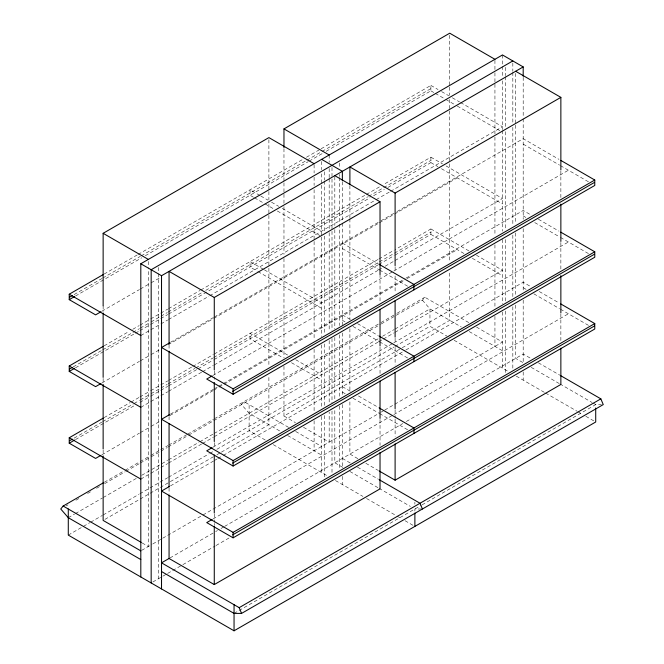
<?xml version="1.0" encoding="UTF-8"?>
<svg xmlns="http://www.w3.org/2000/svg" width="664" height="664" viewBox="0 0 664 664"><rect width="100%" height="100%" fill="white"/><g stroke="black" fill="none" stroke-linecap="round" stroke-linejoin="round"><path stroke-width="0.5" stroke-dasharray="3.32 2.49" d="M326.157 151.309L430.894 90.843L430.894 85.399L319.89 149.491M387.925 187.422L430.894 162.614L430.894 157.177L383.443 184.575M395.088 255.067L430.894 234.392L430.894 228.956L395.088 249.631M381.236 323.966L422.42 300.194L424.819 297.231L469.448 322.994M104.14 274.049L137.265 254.926M138.162 254.412L302.875 159.31M306.461 157.243L318.994 150.006M74.119 294.584L101.874 278.556M102.762 278.042L140.361 256.337M141.258 255.814L305.979 160.721M306.876 160.198L321.193 151.931M322.09 151.417L431.309 88.362M75.497 296.028L141.739 257.781M145.325 255.715L308.245 161.651M309.142 161.128L322.571 153.376M101.866 311.25L139.465 289.546M140.361 289.031L150.205 283.345M151.102 282.822L160.057 277.66M104.14 345.828L129.206 331.353M132.792 329.286L139.058 325.667M139.946 325.152L149.798 319.467M150.695 318.952L167.702 309.133M168.598 308.619L199.93 290.525M200.827 290.01L365.54 194.909M366.437 194.394L379.866 186.642M73.223 366.877L101.874 350.335M102.762 349.82L139.473 328.63M140.361 328.116L150.213 322.43M151.11 321.907L160.057 316.745M160.954 316.222L167.22 312.611M168.117 312.088L202.13 292.45M205.715 290.384L367.748 196.834M368.644 196.32L431.309 160.14M75.497 367.806L134.576 333.693M135.473 333.179L139.058 331.112M139.946 330.589L149.798 324.903M150.695 324.389L167.702 314.57M168.598 314.055L370.022 197.764M373.6 195.697L384.34 189.497M140.809 335.536L167.66 320.031M168.556 319.508L208.845 296.252M209.741 295.737L375.351 200.121M376.247 199.607L389.677 191.855M390.573 191.332L502.474 126.724L460.418 102.447M170.482 342.325L213.451 317.517M214.347 317.002L379.957 221.386M380.854 220.871L396.076 212.082M396.964 211.567L523.191 138.693L558.98 159.352M101.866 383.028L139.465 361.324M140.361 360.809L150.205 355.124M151.102 354.601L160.057 349.438M168.108 344.782L212.87 318.944M213.767 318.421L378.488 223.328M379.385 222.805L457.264 177.844M104.14 417.606L130.102 402.616M130.999 402.102L139.058 397.445M139.946 396.931L149.798 391.245M150.695 390.731L167.702 380.912M168.598 380.389L191.871 366.951M192.767 366.437L213.36 354.551M214.256 354.036L378.073 259.45M378.97 258.935L394.192 250.145M74.119 438.14L101.874 422.113M102.762 421.598L133.207 404.027M134.095 403.504L139.473 400.409M140.361 399.894L150.213 394.208M151.11 393.686L160.057 388.523M160.954 388L167.22 384.381M168.117 383.867L194.975 368.362M195.863 367.848L212.878 358.029M213.775 357.506L378.488 262.413M379.385 261.89L431.309 231.919M75.497 439.585L134.576 405.472M139.946 402.367L149.798 396.682M150.695 396.167L167.702 386.348M168.598 385.834L197.241 369.292M198.138 368.777L213.36 359.988M214.256 359.473L378.073 264.886M378.97 264.372L394.192 255.59M140.809 407.314L167.66 391.81M168.556 391.287L201.682 372.164M202.578 371.649L213.318 365.449M214.215 364.926L378.04 270.348M378.936 269.833L381.617 268.281M385.203 266.214L394.15 261.043M395.047 260.529L502.474 198.503L446.1 165.958M213.003 375.417L392.939 271.534M393.835 271.012L568.401 170.233M170.482 414.104L213.451 389.295M214.347 388.78L217.925 386.714M218.821 386.199L222.398 384.132M223.295 383.609L405.023 278.689M405.92 278.174L523.191 210.471L531.241 215.119M101.866 454.807L139.465 433.102M140.361 432.588L150.205 426.902M151.102 426.379L160.057 421.217M169.901 415.531L212.87 390.722M213.767 390.2L218.24 387.618M219.137 387.104L403.554 280.631M407.132 278.565L457.264 249.622M104.339 482.263L124.035 470.892M124.932 470.378L139.249 462.102M140.145 461.588L149.998 455.902M150.886 455.388L159.841 450.217M160.738 449.702L167.901 445.569M168.797 445.046L186.7 434.712M187.597 434.198L213.551 419.208M214.447 418.693L380.065 323.077M380.962 322.555L396.176 313.773M397.072 313.25L424.819 297.231M66.126 505.893L67.911 504.864M75.97 500.208L79.547 498.141M87.606 493.493L91.192 491.426M96.562 488.322L101.036 485.741M104.613 483.674L125.205 471.78M126.102 471.266L139.531 463.514M140.428 462.999L150.272 457.313M151.168 456.799L160.124 451.628M161.012 451.113L167.278 447.494M168.175 446.972L187.87 435.609M188.767 435.086L212.936 421.134M213.833 420.619L380.339 324.48M68.284 517.696L74.551 514.077M75.447 513.562L102.306 498.058M103.202 497.543L136.319 478.42M141.698 475.316L167.652 460.326M168.548 459.812L198.984 442.241M199.881 441.718L213.31 433.966M214.206 433.451L378.92 338.349M382.505 336.283L394.142 329.568M395.038 329.045L429.948 308.893L461.289 326.987M140.809 479.093L167.66 463.58M168.556 463.065L201.682 443.942M202.578 443.427L213.318 437.227M214.215 436.704L378.04 342.126M378.936 341.611L382.514 339.545M383.41 339.022L394.15 332.822M395.047 332.307L502.474 270.281L476.528 255.3M213.003 447.196L392.939 343.305M393.835 342.79L568.401 242.003M68.284 535.101L82.61 526.826M83.506 526.311L89.773 522.692M90.669 522.178L102.306 515.455M103.202 514.94L139.008 494.265M139.905 493.75L167.652 477.731M168.548 477.209L208.836 453.952M209.733 453.437L213.31 451.371M216.887 449.304L394.142 346.965M395.038 346.45L429.948 326.29L446.963 336.117M104.929 519.381L169.436 482.139M170.333 481.616L213.343 456.791M216.929 454.716L220.514 452.649M221.411 452.134L268.895 424.711L268.895 375.998M283.968 366.262L283.968 416.013L401.346 348.243M402.243 347.728L449.727 320.314L449.727 271.593M170.482 485.882L213.451 461.073M214.347 460.559L217.028 459.007M217.925 458.492L222.398 455.902M223.295 455.388L405.023 350.467M405.92 349.953L523.191 282.25L531.241 286.898M141.648 550.381L151.923 544.447M152.82 543.932L161.784 538.753M162.68 538.238L380.248 412.626M381.144 412.112L383.833 410.559M384.73 410.037L502.474 342.06L476.586 327.12M213.003 518.974L392.939 415.083M393.835 414.568L568.401 313.781M169.959 557.959L214.762 532.096M215.659 531.582L217.443 530.544M221.029 528.478L223.718 526.925M224.615 526.403L402.757 423.557M406.343 421.482L523.191 354.028L531.225 358.66M152.845 581.979L166.764 573.945M167.66 573.422L182.002 565.147M182.899 564.632L215.153 546.007M216.049 545.493L229.487 537.732M234.052 613.403L421.15 505.379M422.047 504.864L595.716 404.592L601.368 404.592M421.474 508.998L414.884 508.998L414.884 511.048M430.894 85.399L438.049 89.532M441.626 91.599L448.789 95.732M452.367 97.799L459.521 101.932M430.894 90.843L434.405 92.869M435.285 93.375L444.955 98.961M445.834 99.467L454.624 104.547M457.264 106.066L499.809 130.634M523.191 144.13L559.536 165.112M560.424 165.626L588.619 181.903M430.894 157.177L442.523 163.892M538.404 219.253L558.98 231.13M430.894 162.614L437.925 166.681M441.444 168.706L502.474 203.948M523.191 215.908L525.855 217.443M534.719 222.556L559.536 236.89M560.424 237.405L588.619 253.681M430.894 228.956L469.365 251.175M539.301 291.546L558.98 302.909M430.894 234.392L464.352 253.714M472.336 258.321L502.474 275.718M523.191 287.686L526.735 289.728M533.831 293.828L559.536 308.669M560.424 309.175L588.619 325.46M259.906 195.49L250.062 189.804L250.062 195.241L253.573 197.274M260.794 196.005L267.957 200.138M271.534 202.205L278.689 206.338M282.275 208.405L321.642 231.13M342.358 243.09L378.148 263.757M254.453 197.781L264.123 203.367M265.002 203.873L273.792 208.944M277.32 210.978L319.865 235.546M342.358 248.535L378.704 269.518M379.592 270.024L407.787 286.308M538.363 362.785L559.785 375.152M469.232 331.568L502.474 350.758M522.751 362.469L515.654 358.377L515.654 304.477M531.25 367.375L559.096 383.452M559.901 383.916L592.13 402.525M593.027 403.04L595.716 404.592L595.716 407.663M454.126 340.25L508.516 371.649M516.285 376.139L544.679 392.532M545.576 393.046L576.908 411.14M577.804 411.655L582.286 414.245M585.864 416.311L593.923 420.959M263.483 269.335L250.062 261.583L250.062 267.019L257.092 271.078M264.38 269.85L321.642 302.909M342.358 314.869L350.409 319.517M357.572 323.65L378.148 335.536M257.972 271.584L321.642 308.345M342.358 320.305L345.023 321.841M352.999 326.447L378.704 341.288M379.592 341.802L407.787 358.079M287.637 355.057L250.062 333.361L250.062 338.798L282.64 357.606M295.696 359.705L321.642 374.687M342.358 386.647L350.409 391.295M358.469 395.952L378.148 407.314M291.504 362.727L321.642 380.123M342.358 392.084L345.902 394.134M352.999 398.226L378.704 413.066M379.592 413.581L407.787 429.857M283.968 416.013L295.488 422.669M303.465 427.276L329.178 442.116L329.178 412.053M357.871 458.683L349.895 454.076L349.895 400.176M365.847 463.289L378.264 470.452M288.616 427.4L243.987 401.637L241.58 404.592L249.116 413.298L280.457 431.384M295.679 431.476L321.642 446.465M342.358 458.426L350.418 463.082M357.531 467.19L378.173 479.101M287.62 435.518L321.642 455.164M342.807 467.381L334.822 462.775L334.822 408.883M349.895 471.473L378.264 487.857M379.069 488.322L410.402 506.416M265.235 440L249.116 430.695L249.116 404.592M273.294 444.656L327.684 476.055M335.453 480.537L362.951 496.415M366.536 498.481L396.076 515.546M396.972 516.061L401.454 518.642M405.032 520.709L413.091 525.365M142.137 542.936L148.346 546.514L148.346 267.7M422.42 300.194L429.948 308.893L429.948 326.29M560.864 170.955L560.864 197.905M560.864 242.476L560.864 269.426M560.864 313.989L560.864 341.977M523.191 77.281L523.191 117.702M523.191 118.74L523.191 219.278M523.191 228.607L523.191 291.836M523.191 300.128L523.191 362.727M523.191 371.94L523.191 380.123M515.654 73.339L515.654 124.127M515.654 125.164L515.654 223.627M515.654 232.956L515.654 295.148M512.832 63.005L512.832 71.305M512.832 72.343L512.832 123.155M512.832 127.305L512.832 225.835M512.832 235.172L512.832 297.397M512.832 306.735L512.832 368.96M505.296 67.355L505.296 75.654M505.296 76.692L505.296 127.513M505.296 131.655L505.296 230.184M505.296 239.521L505.296 301.746M505.296 311.084L505.296 373.309M502.474 54.954L502.474 65.313M502.474 66.35L502.474 76.717M502.474 80.867L502.474 129.58M502.474 130.617L502.474 231.155M502.474 239.447L502.474 303.714M502.474 312.005L502.474 368.163M494.937 60.341L494.937 71.737M494.937 72.774L494.937 83.141M494.937 84.179L494.937 136.004M494.937 137.041L494.937 235.504M494.937 244.833L494.937 308.063M494.937 316.354L494.937 346.409M449.727 35.275L449.727 86.063M449.727 87.1L449.727 95.392M449.727 99.534L449.727 109.9M449.727 110.938L449.727 162.763M449.727 163.8L449.727 262.263M414.884 502.233L414.884 504.167M395.105 266.654L395.105 271.842M395.105 275.983L395.105 292.567M395.105 338.175L395.105 343.363M395.105 347.504L395.105 365.125M395.105 409.696L395.105 417.988M395.105 419.026L395.105 436.646M380.032 274.323L380.032 303.34M380.032 346.874L380.032 373.824M380.032 419.432L380.032 445.345M349.895 185.621L349.895 217.751M349.895 218.788L349.895 319.334M349.895 328.663L349.895 391.884M342.358 181.679L342.358 222.108M342.358 223.137L342.358 324.721M342.358 333.013L342.358 396.234M342.358 404.525L342.358 467.124M342.358 476.337L342.358 484.529M339.536 163.053L339.536 168.233M339.536 174.441L339.536 176.508M339.536 177.545L339.536 223.087M339.536 224.117L339.536 325.551M339.536 334.863L339.536 396.881M339.536 406.161L339.536 469.041M334.822 176.699L334.822 225.42M334.822 229.561L334.822 329.07M334.822 337.362L334.822 399.554M332 167.411L332 330.24M332 338.433L332 402.832M332 410.983L332 474.395M329.178 155.002L329.178 162.257M329.178 168.473L329.178 177.803M329.178 178.84L329.178 228.599M329.178 232.74L329.178 331.212M329.178 340.541L329.178 403.762M324.464 171.76L324.464 180.052M324.464 181.089L324.464 231.91M324.464 236.06L324.464 334.59M324.464 343.919L324.464 407.19M324.464 415.481L324.464 477.715M321.642 161.427L321.642 169.718M321.642 173.86L321.642 184.227M321.642 185.264L321.642 236.052M321.642 237.089L321.642 336.598M321.642 344.89L321.642 407.073M321.642 416.403L321.642 472.569M314.105 164.738L314.105 173.03M314.105 177.18L314.105 185.472M314.105 189.613L314.105 240.401M314.105 241.439L314.105 339.91M314.105 349.239L314.105 411.431M314.105 420.752L314.105 450.814M283.968 148.595L283.968 181.762M283.968 182.799L283.968 193.166M283.968 194.203L283.968 205.599M283.968 206.637L283.968 254.32M283.968 258.462L283.968 357.971M268.895 139.672L268.895 190.46M268.895 191.498L268.895 199.789M268.895 203.939L268.895 214.306M268.895 215.343L268.895 267.169M268.895 268.198L268.895 366.669M214.273 371.06L214.273 379.351M214.273 442.581L214.273 447.76M214.273 514.094L214.273 522.394M214.273 523.423L214.273 525.498M169.063 344.956L169.063 350.144M169.063 416.477L169.063 421.665M169.063 487.999L169.063 494.215M158.704 267.459L158.704 272.63M158.704 273.668L158.704 578.601M148.346 261.475L148.346 266.662M103.136 305.863L103.136 312.08M103.136 378.414L103.136 384.63M103.136 449.935L103.136 456.151"/><path stroke-width="1" d="M100.969 311.773L95.599 314.869L69.23 299.647L69.23 294.21L103.244 274.564M100.969 383.543L95.599 386.647L69.23 371.425L69.23 365.988L103.244 346.342M100.969 455.321L95.599 458.426L69.23 443.203L69.23 437.759L103.244 418.121M594.77 180.019L594.77 185.455L233.106 394.258L233.106 388.822L594.77 180.019L560.773 160.389M594.77 251.797L594.77 257.234L233.106 466.037L233.106 460.6L594.77 251.797L560.773 232.168M594.77 323.575L594.77 329.012L233.106 537.815L233.106 532.379L594.77 323.575L560.773 303.946M103.443 482.778L63.155 506.034L60.748 508.998L68.284 517.696L140.809 559.569M103.136 305.863L103.136 233.305L268.895 137.606L314.105 163.701M283.968 147.557L283.968 128.899L449.727 33.2L494.937 59.303M69.645 297.165L72.326 295.613M69.23 299.647L74.6 296.542M140.809 576.966L140.809 263.757L502.474 54.954L523.191 66.915L523.191 76.244M512.832 60.93L151.168 269.733L151.168 582.951M140.809 263.757L161.526 275.718L523.191 66.915M69.645 368.943L72.326 367.391M69.23 371.425L74.6 368.321M169.063 343.927L169.063 271.368L214.273 297.472L380.032 201.765L380.032 274.323M349.895 184.584L349.895 166.963L395.105 193.066L560.864 97.367L560.864 169.918M169.586 342.848L161.526 347.496L233.106 388.822M69.645 440.722L72.326 439.17M69.23 443.203L74.6 440.099M212.107 375.932L206.736 379.036L233.106 394.258M169.586 414.618L161.526 419.274L233.106 460.6M232.691 391.303L594.355 182.5M212.107 447.71L206.736 450.814L233.106 466.037M169.586 486.397L161.526 491.053L233.106 532.379M232.691 463.082L594.355 254.27M212.107 519.489L206.736 522.593L233.106 537.815M380.032 452.599L380.032 488.878L214.273 584.577L169.063 558.482L161.526 562.831L239.181 607.66L241.58 613.403L603.252 404.592L600.845 398.856L560.682 375.666M232.691 534.86L594.355 326.049M379.144 470.967L395.105 480.18L560.864 384.473L560.864 348.193M239.181 607.66L600.845 398.856M68.284 508.998L68.284 535.101L234.052 630.8L595.716 421.997L595.716 408.692M241.58 613.403L234.052 613.403L161.526 571.53M515.654 71.264L560.864 97.367M283.968 128.899L329.178 155.002M321.642 159.352L342.358 171.312L342.358 180.641M334.822 175.669L380.032 201.765M379.044 264.272L413.938 284.416L413.938 289.861M379.044 336.05L413.938 356.194L413.938 361.631M103.136 233.305L148.346 259.408M379.044 407.829L413.938 427.973L413.938 433.409M69.23 294.21L140.809 335.536M379.069 479.624L420.013 503.254L422.42 508.998M69.23 365.988L140.809 407.314M69.23 437.759L140.809 479.093M141.249 542.422L103.136 520.418L103.136 456.151M63.155 506.034L140.809 550.863M560.864 204.122L560.864 241.439M560.864 275.643L560.864 312.96M414.884 513.089L414.884 526.394M395.105 193.066L395.105 265.625M395.105 300.858L395.105 337.138M395.105 372.379L395.105 408.659M395.105 443.901L395.105 480.18M380.032 309.565L380.032 345.844M380.032 381.078L380.032 418.395M234.052 604.696L234.052 630.8M214.273 297.472L214.273 370.022M214.273 382.464L214.273 441.543M214.273 455.014L214.273 513.064M214.273 526.535L214.273 584.577M169.063 351.181L169.063 415.44M169.063 423.732L169.063 486.961M169.063 495.253L169.063 558.482M161.526 275.718L161.526 588.926M103.136 313.118L103.136 377.376M103.136 384.63L103.136 448.897"/></g></svg>
